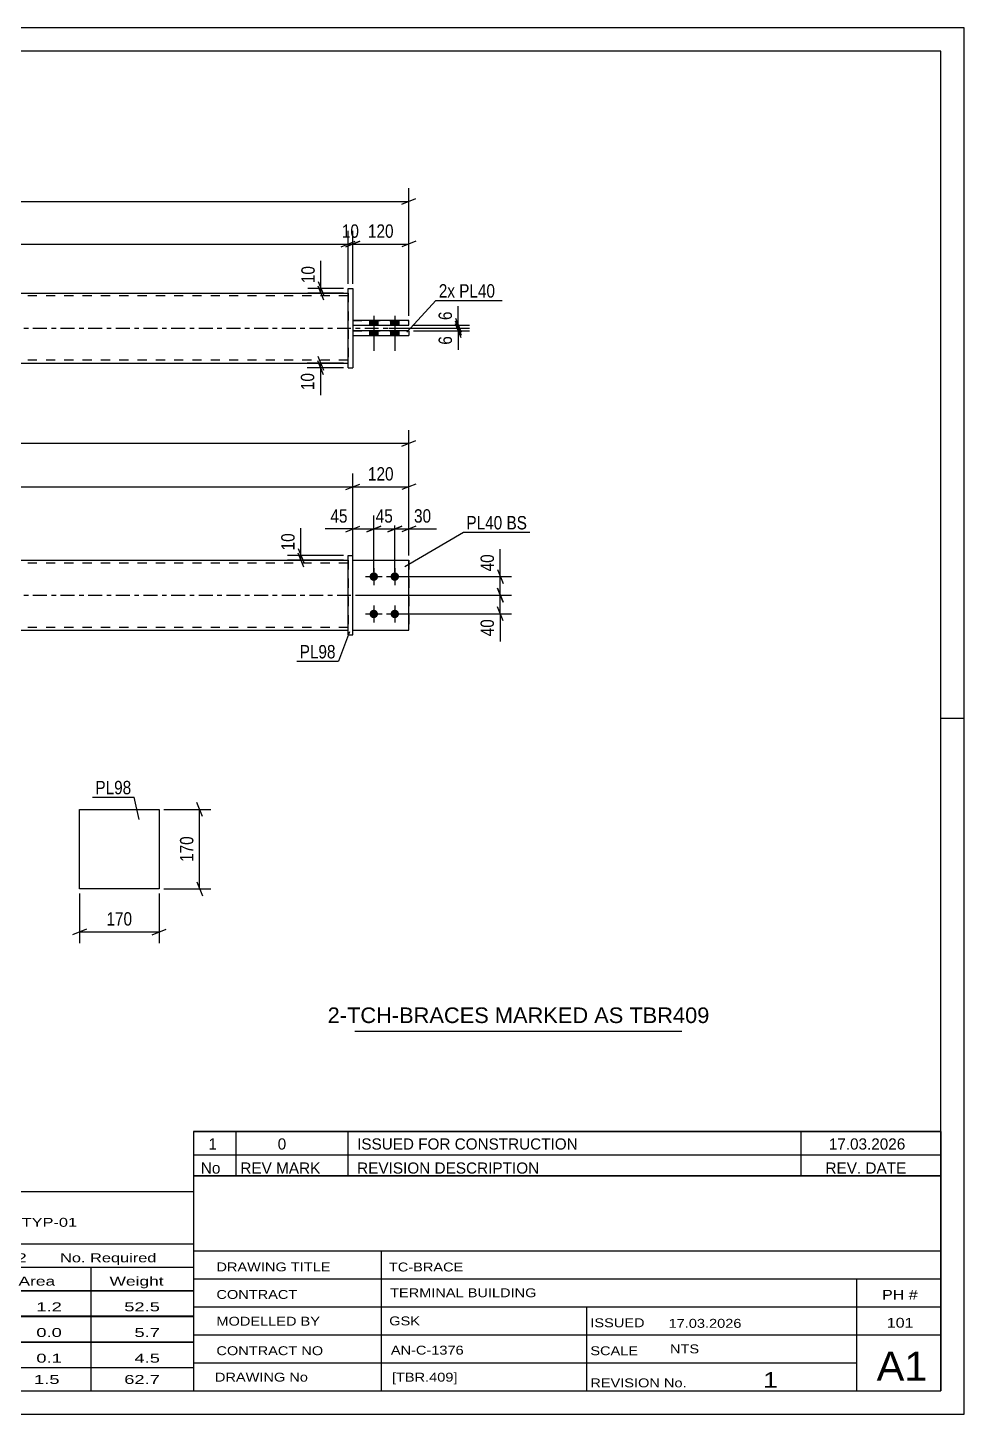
# Model space of a CAD drawing. Header units: millimetres. Extents: x 0 to 420, y 0 to 297.
# Drawn here: x 219.5 to 420, y 0 to 297 of the extents above; entities that cross this region are included whole.
import ezdxf

# ---------------------------------------------------------------- set-up
doc = ezdxf.new("R2010")
doc.units = ezdxf.units.MM
doc.linetypes.add('DXK_LINE_DOT2', pattern=[3.9198, 1.9599, -1.9599])
doc.linetypes.add('DXK_LINE_DOT3', pattern=[5.9187, 2.979, -0.9799, 0.9799, -0.9799])
doc.styles.add('Arial', font='ARIAL.TTF', dxfattribs={"height": 0.2})
doc.styles.add('Arial Narrow', font='ARIALN.TTF', dxfattribs={"height": 0.2})

# ---------------------------------------------------------------- blocks, each defined once
blk = doc.blocks.new('Unknown-580607271-1163')
at = {"color": 5, "linetype": 'Continuous'}
for p, q in [((420, 297), (0, 297)), ((420, 0), (420, 297)), ((415, 292), (5, 292)), ((415, 5), (415, 292)), ((420, 149), (415, 149)), ((5, 5), (415, 5)), ((0, 0), (420, 0))]:
    blk.add_line(p, q, dxfattribs=at)
blk = doc.blocks.new('Part-580607271-1749 - 1733')
at = {"color": 2, "linetype": 'Continuous'}
for p, q in [((288.07, 183.93), (289.07, 183.93)), ((288.07, 166.93), (288.07, 183.93)), ((289.07, 166.93), (289.07, 183.93)), ((288.07, 166.93), (288.07, 166.93)), ((288.07, 166.93), (289.07, 166.93))]:
    blk.add_line(p, q, dxfattribs=at)
at = {"color": 7, "linetype": 'DXK_LINE_DOT2'}
for p, q in [((288.07, 183.93), (289.07, 183.93)), ((288.07, 166.93), (289.07, 166.93))]:
    blk.add_line(p, q, dxfattribs=at)
blk = doc.blocks.new('Part-580607271-1754 - 1733')
at = {"color": 2, "linetype": 'Continuous'}
for p, q in [((94.47, 182.93), (288.07, 182.93)), ((94.47, 167.93), (288.07, 167.93))]:
    blk.add_line(p, q, dxfattribs=at)
at = {"color": 7, "linetype": 'DXK_LINE_DOT2'}
for p, q in [((94.47, 167.93), (94.47, 182.93)), ((288.07, 182.33), (94.47, 182.33)), ((288.07, 182.93), (288.07, 167.93)), ((288.07, 168.53), (94.47, 168.53))]:
    blk.add_line(p, q, dxfattribs=at)
at = {"color": 7, "linetype": 'DXK_LINE_DOT3'}
blk.add_line((84.47, 175.43), (298.07, 175.43), dxfattribs=at)
blk = doc.blocks.new('Bolt-580607271-1755 - 1733')
at = {"linetype": 'Continuous'}
for points in [[(293.57, 180.33), (293.76, 180.31), (293.94, 180.25), (294.1, 180.15), (294.24, 180.03), (294.35, 179.88), (294.43, 179.7), (294.46, 179.52), (294.46, 179.33), (294.43, 179.15), (294.35, 178.98), (294.24, 178.82), (294.1, 178.7), (293.94, 178.6), (293.76, 178.55), (293.57, 178.53), (293.38, 178.55), (293.2, 178.6), (293.04, 178.7), (292.9, 178.82), (292.79, 178.98), (292.71, 179.15), (292.67, 179.33), (292.67, 179.52), (292.71, 179.7), (292.79, 179.88), (292.9, 180.03), (293.04, 180.15), (293.2, 180.25), (293.38, 180.31)], [(298.07, 180.33), (298.26, 180.31), (298.44, 180.25), (298.6, 180.15), (298.74, 180.03), (298.85, 179.88), (298.93, 179.7), (298.96, 179.52), (298.96, 179.33), (298.93, 179.15), (298.85, 178.98), (298.74, 178.82), (298.6, 178.7), (298.44, 178.6), (298.26, 178.55), (298.07, 178.53), (297.88, 178.55), (297.7, 178.6), (297.54, 178.7), (297.4, 178.82), (297.29, 178.98), (297.21, 179.15), (297.17, 179.33), (297.17, 179.52), (297.21, 179.7), (297.29, 179.88), (297.4, 180.03), (297.54, 180.15), (297.7, 180.25), (297.88, 180.31)], [(293.57, 172.33), (293.76, 172.31), (293.94, 172.25), (294.1, 172.15), (294.24, 172.03), (294.35, 171.88), (294.43, 171.7), (294.46, 171.52), (294.46, 171.33), (294.43, 171.15), (294.35, 170.98), (294.24, 170.82), (294.1, 170.7), (293.94, 170.6), (293.76, 170.55), (293.57, 170.53), (293.38, 170.55), (293.2, 170.6), (293.04, 170.7), (292.9, 170.82), (292.79, 170.98), (292.71, 171.15), (292.67, 171.33), (292.67, 171.52), (292.71, 171.7), (292.79, 171.88), (292.9, 172.03), (293.04, 172.15), (293.2, 172.25), (293.38, 172.31)], [(298.07, 172.33), (298.26, 172.31), (298.44, 172.25), (298.6, 172.15), (298.74, 172.03), (298.85, 171.88), (298.93, 171.7), (298.96, 171.52), (298.96, 171.33), (298.93, 171.15), (298.85, 170.98), (298.74, 170.82), (298.6, 170.7), (298.44, 170.6), (298.26, 170.55), (298.07, 170.53), (297.88, 170.55), (297.7, 170.6), (297.54, 170.7), (297.4, 170.82), (297.29, 170.98), (297.21, 171.15), (297.17, 171.33), (297.17, 171.52), (297.21, 171.7), (297.29, 171.88), (297.4, 172.03), (297.54, 172.15), (297.7, 172.25), (297.88, 172.31)]]:
    blk.add_hatch(color=1, dxfattribs=at).paths.add_polyline_path(points)
at = {"color": 1, "linetype": 'Continuous'}
for p, q in [((293.57, 181.23), (293.57, 177.63)), ((298.07, 181.23), (298.07, 177.63)), ((291.77, 179.43), (295.37, 179.43)), ((296.27, 179.43), (299.87, 179.43)), ((293.57, 173.23), (293.57, 169.63)), ((298.07, 173.23), (298.07, 169.63)), ((291.77, 171.43), (295.37, 171.43)), ((296.27, 171.43), (299.87, 171.43))]:
    blk.add_line(p, q, dxfattribs=at)
blk = doc.blocks.new('Part-580607271-1777 - 1733')
at = {"color": 2, "linetype": 'Continuous'}
for p, q in [((289.07, 182.93), (301.07, 182.93)), ((301.07, 182.93), (301.07, 182.93)), ((301.07, 167.93), (301.07, 182.93)), ((289.07, 167.93), (301.07, 167.93))]:
    blk.add_line(p, q, dxfattribs=at)
at = {"color": 7, "linetype": 'DXK_LINE_DOT2'}
for p, q in [((289.07, 182.93), (301.07, 182.93)), ((289.07, 167.93), (289.07, 182.93)), ((289.07, 167.93), (289.07, 167.93)), ((289.07, 167.93), (301.07, 167.93))]:
    blk.add_line(p, q, dxfattribs=at)
blk = doc.blocks.new('Part-580607271-1782 - 1733')
at = {"color": 7, "linetype": 'DXK_LINE_DOT2'}
for p, q in [((289.07, 182.93), (301.07, 182.93)), ((289.07, 167.93), (289.07, 182.93)), ((289.07, 182.93), (301.07, 182.93)), ((301.07, 182.93), (301.07, 182.93)), ((301.07, 182.93), (301.07, 167.93)), ((289.07, 167.93), (289.07, 167.93)), ((289.07, 167.93), (301.07, 167.93)), ((289.07, 167.93), (301.07, 167.93))]:
    blk.add_line(p, q, dxfattribs=at)
blk = doc.blocks.new('Bolt-580607271-1399 - 1390')
at = {"linetype": 'Continuous'}
for points in [[(294.47, 234.26), (292.67, 234.26), (292.67, 233.26), (294.47, 233.26)], [(294.47, 234.26), (292.67, 234.26), (292.67, 233.26), (294.47, 233.26)], [(294.47, 232.06), (292.67, 232.06), (292.67, 231.06), (294.47, 231.06)], [(294.47, 232.06), (292.67, 232.06), (292.67, 231.06), (294.47, 231.06)], [(298.97, 234.26), (297.17, 234.26), (297.17, 233.26), (298.97, 233.26)], [(298.97, 234.26), (297.17, 234.26), (297.17, 233.26), (298.97, 233.26)], [(298.97, 232.06), (297.17, 232.06), (297.17, 231.06), (298.97, 231.06)], [(298.97, 232.06), (297.17, 232.06), (297.17, 231.06), (298.97, 231.06)]]:
    blk.add_hatch(color=1, dxfattribs=at).paths.add_polyline_path(points)
at = {"color": 1, "linetype": 'Continuous'}
for p, q in [((293.57, 235.26), (293.57, 227.76)), ((293.57, 235.26), (293.57, 227.76)), ((298.07, 235.26), (298.07, 227.76)), ((298.07, 235.26), (298.07, 227.76)), ((292.67, 234.26), (292.67, 233.26)), ((292.67, 234.26), (292.67, 233.26)), ((292.67, 232.06), (292.67, 231.06)), ((292.67, 232.06), (292.67, 231.06)), ((294.47, 234.26), (294.47, 233.26)), ((294.47, 234.26), (294.47, 233.26)), ((294.47, 232.06), (294.47, 231.06)), ((294.47, 232.06), (294.47, 231.06)), ((297.17, 234.26), (297.17, 233.26)), ((297.17, 234.26), (297.17, 233.26)), ((297.17, 232.06), (297.17, 231.06)), ((297.17, 232.06), (297.17, 231.06)), ((298.97, 234.26), (298.97, 233.26)), ((298.97, 234.26), (298.97, 233.26)), ((298.97, 232.06), (298.97, 231.06)), ((298.97, 232.06), (298.97, 231.06))]:
    blk.add_line(p, q, dxfattribs=at)
blk = doc.blocks.new('Part-580607271-1425 - 1390')
at = {"color": 2, "linetype": 'Continuous'}
for p, q in [((94.47, 240.16), (288.07, 240.16)), ((94.47, 225.16), (288.07, 225.16))]:
    blk.add_line(p, q, dxfattribs=at)
at = {"color": 7, "linetype": 'DXK_LINE_DOT2'}
for p, q in [((94.47, 240.16), (94.47, 225.16)), ((288.07, 239.56), (94.47, 239.56)), ((288.07, 240.16), (288.07, 225.16)), ((288.07, 225.76), (94.47, 225.76))]:
    blk.add_line(p, q, dxfattribs=at)
at = {"color": 7, "linetype": 'DXK_LINE_DOT3'}
blk.add_line((84.47, 232.66), (298.07, 232.66), dxfattribs=at)
blk = doc.blocks.new('Part-580607271-1426 - 1390')
at = {"color": 2, "linetype": 'Continuous'}
for p, q in [((288.07, 241.16), (288.07, 241.16)), ((288.07, 224.16), (288.07, 241.16)), ((288.07, 241.16), (289.07, 241.16)), ((289.07, 241.16), (289.07, 241.16)), ((289.07, 241.16), (289.07, 224.16)), ((288.07, 224.16), (289.07, 224.16)), ((288.07, 224.16), (288.07, 224.16)), ((289.07, 224.16), (289.07, 224.16))]:
    blk.add_line(p, q, dxfattribs=at)
at = {"color": 7, "linetype": 'DXK_LINE_DOT2'}
for p, q in [((288.07, 241.16), (289.07, 241.16)), ((288.07, 224.16), (289.07, 224.16)), ((289.07, 224.16), (289.07, 224.16))]:
    blk.add_line(p, q, dxfattribs=at)
blk = doc.blocks.new('Part-580607271-1452 - 1390')
at = {"color": 2, "linetype": 'Continuous'}
for p, q in [((301.07, 232.06), (289.07, 232.06)), ((301.07, 232.06), (301.07, 231.06)), ((289.07, 231.06), (301.07, 231.06))]:
    blk.add_line(p, q, dxfattribs=at)
at = {"color": 7, "linetype": 'DXK_LINE_DOT2'}
for p, q in [((289.07, 232.06), (289.07, 231.06)), ((289.07, 232.06), (301.07, 232.06)), ((289.07, 231.06), (301.07, 231.06))]:
    blk.add_line(p, q, dxfattribs=at)
blk = doc.blocks.new('Part-580607271-1457 - 1390')
at = {"color": 2, "linetype": 'Continuous'}
for p, q in [((301.07, 234.26), (289.07, 234.26)), ((289.07, 233.26), (301.07, 233.26)), ((301.07, 233.26), (301.07, 234.26))]:
    blk.add_line(p, q, dxfattribs=at)
at = {"color": 7, "linetype": 'DXK_LINE_DOT2'}
for p, q in [((289.07, 234.26), (289.07, 233.26)), ((289.07, 234.26), (301.07, 234.26)), ((289.07, 233.26), (301.07, 233.26))]:
    blk.add_line(p, q, dxfattribs=at)
blk = doc.blocks.new('Part-580607271-2274 - 2268')
at = {"color": 2, "linetype": 'Continuous'}
for p, q in [((230.59, 112.57), (230.59, 129.57)), ((230.59, 129.57), (247.59, 129.57)), ((247.59, 129.57), (247.59, 112.57)), ((247.59, 112.57), (230.59, 112.57))]:
    blk.add_line(p, q, dxfattribs=at)
blk = doc.blocks.new('StraightDimension-580607271-1994 - 1733')
at = {"color": 7, "linetype": 'Continuous'}
for p, q in [((296.57, 189.04), (299.57, 190.24)), ((298.07, 180.43), (298.07, 192.49)), ((302.57, 190.24), (299.57, 189.04)), ((301.07, 183.93), (301.07, 192.49)), ((298.07, 189.64), (301.07, 189.64))]:
    blk.add_line(p, q, dxfattribs=at)
at = {"color": 0}
blk.add_wipeout([(306.45, 190.39), (306.45, 194.59), (301.59, 194.59), (301.59, 190.39)], dxfattribs=at)
at = {"color": 7, "linetype": 'Continuous'}
blk.add_line((301.07, 189.64), (306.98, 189.64), dxfattribs=at)
blk.add_line((301.07, 189.64), (306.98, 189.64), dxfattribs=at)
at = {"color": 3, "style": 'Arial Narrow'}
blk.add_text('30', height=2.863, dxfattribs=at).set_placement((302.19, 190.99))
blk = doc.blocks.new('StraightDimension-580607271-1981 - 1733')
at = {"color": 7, "linetype": 'Continuous'}
for p, q in [((292.07, 189.04), (295.07, 190.24)), ((293.57, 180.43), (293.57, 192.49)), ((299.57, 190.24), (296.57, 189.04)), ((298.07, 180.43), (298.07, 192.49)), ((293.57, 189.64), (298.07, 189.64))]:
    blk.add_line(p, q, dxfattribs=at)
at = {"color": 0}
blk.add_wipeout([(298.25, 190.39), (298.25, 194.59), (293.39, 194.59), (293.39, 190.39)], dxfattribs=at)
at = {"color": 3, "style": 'Arial Narrow'}
blk.add_text('45', height=2.863, dxfattribs=at).set_placement((293.99, 190.99))
blk = doc.blocks.new('StraightDimension-580607271-1784 - 1733')
at = {"color": 7, "linetype": 'Continuous'}
for p, q in [((277.37, 185.43), (278.57, 182.43)), ((278.57, 181.43), (277.37, 184.43)), ((287.07, 183.93), (275.12, 183.93)), ((287.07, 182.93), (275.12, 182.93)), ((277.97, 182.93), (277.97, 183.93))]:
    blk.add_line(p, q, dxfattribs=at)
at = {"color": 0}
blk.add_wipeout([(277.22, 189.31), (273.02, 189.31), (273.02, 184.45), (277.22, 184.45)], dxfattribs=at)
at = {"color": 7, "linetype": 'Continuous'}
blk.add_line((277.97, 183.93), (277.97, 189.83), dxfattribs=at)
blk.add_line((277.97, 183.93), (277.97, 189.83), dxfattribs=at)
at = {"color": 3, "style": 'Arial Narrow'}
blk.add_text('10', height=2.863, rotation=90.0002, dxfattribs=at).set_placement((276.62, 185.05))
blk = doc.blocks.new('StraightDimension-580607271-1887 - 1733')
at = {"color": 7, "linetype": 'Continuous'}
for p, q in [((94.97, 199.26), (91.97, 198.06)), ((93.47, 183.93), (93.47, 201.51)), ((287.57, 198.06), (290.57, 199.26)), ((289.07, 183.93), (289.07, 201.51)), ((93.47, 198.66), (289.07, 198.66))]:
    blk.add_line(p, q, dxfattribs=at)
at = {"color": 0}
blk.add_wipeout([(195.53, 199.41), (195.53, 203.61), (187.01, 203.61), (187.01, 199.41)], dxfattribs=at)
at = {"color": 3, "style": 'Arial Narrow'}
blk.add_text('1956', height=2.863, dxfattribs=at).set_placement((187.61, 200.01))
blk = doc.blocks.new('StraightDimension-580607271-1906 - 1733')
at = {"color": 7, "linetype": 'Continuous'}
for p, q in [((287.57, 198.06), (290.57, 199.26)), ((289.07, 183.93), (289.07, 201.51)), ((302.57, 199.26), (299.57, 198.06)), ((301.07, 183.93), (301.07, 201.51)), ((289.07, 198.66), (301.07, 198.66))]:
    blk.add_line(p, q, dxfattribs=at)
at = {"color": 0}
blk.add_wipeout([(298.41, 199.41), (298.41, 203.61), (291.73, 203.61), (291.73, 199.41)], dxfattribs=at)
at = {"color": 3, "style": 'Arial Narrow'}
blk.add_text('120', height=2.863, dxfattribs=at).set_placement((292.33, 200.01))
blk = doc.blocks.new('StraightDimension-580607271-1926 - 1733')
at = {"color": 7, "linetype": 'Continuous'}
for p, q in [((299.07, 179.43), (323.05, 179.43)), ((320.05, 180.93), (321.25, 177.93)), ((320.65, 175.43), (320.65, 179.43)), ((290.07, 175.43), (323.05, 175.43)), ((321.25, 173.93), (320.05, 176.93))]:
    blk.add_line(p, q, dxfattribs=at)
at = {"color": 0}
blk.add_wipeout([(319.9, 184.81), (315.7, 184.81), (315.7, 179.95), (319.9, 179.95)], dxfattribs=at)
at = {"color": 7, "linetype": 'Continuous'}
blk.add_line((320.65, 179.43), (320.65, 185.33), dxfattribs=at)
blk.add_line((320.65, 179.43), (320.65, 185.33), dxfattribs=at)
at = {"color": 3, "style": 'Arial Narrow'}
blk.add_text('40', height=2.863, rotation=90.0002, dxfattribs=at).set_placement((319.3, 180.55))
blk = doc.blocks.new('StraightDimension-580607271-1935 - 1733')
at = {"color": 7, "linetype": 'Continuous'}
for p, q in [((290.07, 175.43), (323.05, 175.43)), ((320.05, 176.93), (321.25, 173.93)), ((320.65, 171.43), (320.65, 175.43)), ((321.25, 169.93), (320.05, 172.93)), ((299.07, 171.43), (323.05, 171.43))]:
    blk.add_line(p, q, dxfattribs=at)
at = {"color": 0}
blk.add_wipeout([(319.9, 170.9), (315.7, 170.9), (315.7, 166.05), (319.9, 166.05)], dxfattribs=at)
at = {"color": 7, "linetype": 'Continuous'}
blk.add_line((320.65, 171.43), (320.65, 165.52), dxfattribs=at)
blk.add_line((320.65, 171.43), (320.65, 165.52), dxfattribs=at)
at = {"color": 3, "style": 'Arial Narrow'}
blk.add_text('40', height=2.863, rotation=90.0002, dxfattribs=at).set_placement((319.3, 166.65))
blk = doc.blocks.new('StraightDimension-580607271-1945 - 1733')
at = {"color": 7, "linetype": 'Continuous'}
for p, q in [((82.97, 208.58), (79.97, 207.38)), ((81.47, 183.93), (81.47, 210.83)), ((81.47, 207.98), (301.07, 207.98)), ((299.57, 207.38), (302.57, 208.58)), ((301.07, 183.93), (301.07, 210.83))]:
    blk.add_line(p, q, dxfattribs=at)
at = {"color": 0}
blk.add_wipeout([(195.53, 208.73), (195.53, 212.93), (187.01, 212.93), (187.01, 208.73)], dxfattribs=at)
at = {"color": 3, "style": 'Arial Narrow'}
blk.add_text('2196', height=2.863, dxfattribs=at).set_placement((187.61, 209.33))
blk = doc.blocks.new('StraightDimension-580607271-1965 - 1733')
at = {"color": 7, "linetype": 'Continuous'}
for p, q in [((287.57, 189.04), (290.57, 190.24)), ((289.07, 183.93), (289.07, 192.49)), ((295.07, 190.24), (292.07, 189.04)), ((293.57, 180.43), (293.57, 192.49)), ((289.07, 189.64), (293.57, 189.64))]:
    blk.add_line(p, q, dxfattribs=at)
at = {"color": 0}
blk.add_wipeout([(288.54, 190.39), (288.54, 194.59), (283.69, 194.59), (283.69, 190.39)], dxfattribs=at)
at = {"color": 7, "linetype": 'Continuous'}
blk.add_line((289.07, 189.64), (283.16, 189.64), dxfattribs=at)
blk.add_line((289.07, 189.64), (283.16, 189.64), dxfattribs=at)
at = {"color": 3, "style": 'Arial Narrow'}
blk.add_text('45', height=2.863, dxfattribs=at).set_placement((284.29, 190.99))
blk = doc.blocks.new('StraightDimension-580607271-1634 - 1390')
at = {"color": 7, "linetype": 'Continuous'}
for p, q in [((288.07, 242.16), (288.07, 253.51)), ((289.07, 242.16), (289.07, 253.51)), ((286.57, 250.06), (289.57, 251.26)), ((290.57, 251.26), (287.57, 250.06)), ((288.07, 250.66), (289.07, 250.66))]:
    blk.add_line(p, q, dxfattribs=at)
at = {"color": 0}
blk.add_wipeout([(291, 251.41), (291, 255.61), (286.14, 255.61), (286.14, 251.41)], dxfattribs=at)
at = {"color": 3, "style": 'Arial Narrow'}
blk.add_text('10', height=2.863, dxfattribs=at).set_placement((286.74, 252.01))
blk = doc.blocks.new('StraightDimension-580607271-1675 - 1390')
at = {"color": 7, "linetype": 'Continuous'}
for p, q in [((81.47, 235.26), (81.47, 262.65)), ((301.07, 235.26), (301.07, 262.65)), ((82.97, 260.4), (79.97, 259.2)), ((81.47, 259.8), (301.07, 259.8)), ((299.57, 259.2), (302.57, 260.4))]:
    blk.add_line(p, q, dxfattribs=at)
at = {"color": 0}
blk.add_wipeout([(195.53, 260.55), (195.53, 264.75), (187.01, 264.75), (187.01, 260.55)], dxfattribs=at)
at = {"color": 3, "style": 'Arial Narrow'}
blk.add_text('2196', height=2.863, dxfattribs=at).set_placement((187.61, 261.15))
blk = doc.blocks.new('StraightDimension-580607271-1459 - 1390')
at = {"color": 7, "linetype": 'Continuous'}
for p, q in [((281.57, 226.66), (282.77, 223.66)), ((287.07, 225.16), (279.32, 225.16)), ((287.07, 224.16), (279.32, 224.16)), ((282.77, 222.66), (281.57, 225.66)), ((282.17, 224.16), (282.17, 225.16))]:
    blk.add_line(p, q, dxfattribs=at)
at = {"color": 0}
blk.add_wipeout([(281.42, 223.64), (277.22, 223.64), (277.22, 218.78), (281.42, 218.78)], dxfattribs=at)
at = {"color": 7, "linetype": 'Continuous'}
blk.add_line((282.17, 224.16), (282.17, 218.26), dxfattribs=at)
blk.add_line((282.17, 224.16), (282.17, 218.26), dxfattribs=at)
at = {"color": 3, "style": 'Arial Narrow'}
blk.add_text('10', height=2.863, rotation=90.0002, dxfattribs=at).set_placement((280.82, 219.38))
blk = doc.blocks.new('StraightDimension-580607271-1473 - 1390')
at = {"color": 7, "linetype": 'Continuous'}
for p, q in [((287.07, 241.16), (279.42, 241.16)), ((281.67, 242.66), (282.87, 239.66)), ((282.87, 238.66), (281.67, 241.66)), ((282.27, 240.16), (282.27, 241.16)), ((287.07, 240.16), (279.42, 240.16))]:
    blk.add_line(p, q, dxfattribs=at)
at = {"color": 0}
blk.add_wipeout([(281.52, 246.54), (277.32, 246.54), (277.32, 241.69), (281.52, 241.69)], dxfattribs=at)
at = {"color": 7, "linetype": 'Continuous'}
blk.add_line((282.27, 241.16), (282.27, 247.07), dxfattribs=at)
blk.add_line((282.27, 241.16), (282.27, 247.07), dxfattribs=at)
at = {"color": 3, "style": 'Arial Narrow'}
blk.add_text('10', height=2.863, rotation=90.0002, dxfattribs=at).set_placement((280.92, 242.29))
blk = doc.blocks.new('StraightDimension-580607271-1606 - 1390')
at = {"color": 7, "linetype": 'Continuous'}
for p, q in [((296.82, 232.66), (314.06, 232.66)), ((302.07, 232.06), (314.06, 232.06)), ((311.06, 234.16), (312.26, 231.16)), ((312.26, 230.56), (311.06, 233.56)), ((311.66, 232.06), (311.66, 232.66))]:
    blk.add_line(p, q, dxfattribs=at)
at = {"color": 0}
blk.add_wipeout([(310.91, 231.54), (306.71, 231.54), (306.71, 228.51), (310.91, 228.51)], dxfattribs=at)
at = {"color": 7, "linetype": 'Continuous'}
blk.add_line((311.66, 232.06), (311.66, 227.98), dxfattribs=at)
blk.add_line((311.66, 232.06), (311.66, 227.98), dxfattribs=at)
at = {"color": 3, "style": 'Arial Narrow'}
blk.add_text('6', height=2.86, rotation=90.0002, dxfattribs=at).set_placement((310.31, 229.11))
blk = doc.blocks.new('StraightDimension-580607271-1615 - 1390')
at = {"color": 7, "linetype": 'Continuous'}
for p, q in [((311.06, 234.76), (312.26, 231.76)), ((296.82, 232.66), (314.06, 232.66)), ((302.07, 233.26), (314.06, 233.26)), ((312.26, 231.16), (311.06, 234.16)), ((311.66, 232.66), (311.66, 233.26))]:
    blk.add_line(p, q, dxfattribs=at)
at = {"color": 0}
blk.add_wipeout([(310.91, 236.82), (306.71, 236.82), (306.71, 233.79), (310.91, 233.79)], dxfattribs=at)
at = {"color": 7, "linetype": 'Continuous'}
blk.add_line((311.66, 233.26), (311.66, 237.34), dxfattribs=at)
blk.add_line((311.66, 233.26), (311.66, 237.34), dxfattribs=at)
at = {"color": 3, "style": 'Arial Narrow'}
blk.add_text('6', height=2.86, rotation=90.0002, dxfattribs=at).set_placement((310.31, 234.39))
blk = doc.blocks.new('StraightDimension-580607271-1624 - 1390')
at = {"color": 7, "linetype": 'Continuous'}
for p, q in [((94.47, 242.16), (94.47, 253.51)), ((288.07, 242.16), (288.07, 253.51)), ((95.97, 251.26), (92.97, 250.06)), ((94.47, 250.66), (288.07, 250.66)), ((286.57, 250.06), (289.57, 251.26))]:
    blk.add_line(p, q, dxfattribs=at)
at = {"color": 0}
blk.add_wipeout([(195.53, 251.41), (195.53, 255.61), (187.01, 255.61), (187.01, 251.41)], dxfattribs=at)
at = {"color": 3, "style": 'Arial Narrow'}
blk.add_text('1936', height=2.863, dxfattribs=at).set_placement((187.61, 252.01))
blk = doc.blocks.new('StraightDimension-580607271-1644 - 1390')
at = {"color": 7, "linetype": 'Continuous'}
for p, q in [((289.07, 242.16), (289.07, 253.51)), ((301.07, 235.26), (301.07, 253.51)), ((287.57, 250.06), (290.57, 251.26)), ((289.07, 250.66), (301.07, 250.66)), ((302.57, 251.26), (299.57, 250.06))]:
    blk.add_line(p, q, dxfattribs=at)
at = {"color": 0}
blk.add_wipeout([(298.41, 251.41), (298.41, 255.61), (291.73, 255.61), (291.73, 251.41)], dxfattribs=at)
at = {"color": 3, "style": 'Arial Narrow'}
blk.add_text('120', height=2.863, dxfattribs=at).set_placement((292.33, 252.01))
blk = doc.blocks.new('StraightDimension-580607271-2276 - 2268')
at = {"color": 7, "linetype": 'Continuous'}
for p, q in [((230.59, 111.57), (230.59, 100.93)), ((247.59, 111.57), (247.59, 100.93)), ((232.09, 103.93), (229.09, 102.73)), ((230.59, 103.33), (247.59, 103.33)), ((246.09, 102.73), (249.09, 103.93))]:
    blk.add_line(p, q, dxfattribs=at)
at = {"color": 0}
blk.add_wipeout([(242.43, 104.08), (242.43, 108.28), (235.74, 108.28), (235.74, 104.08)], dxfattribs=at)
at = {"color": 3, "style": 'Arial Narrow'}
blk.add_text('170', height=2.863, dxfattribs=at).set_placement((236.34, 104.68))
blk = doc.blocks.new('StraightDimension-580607271-2281 - 2268')
at = {"color": 7, "linetype": 'Continuous'}
for p, q in [((256.89, 128.07), (255.69, 131.07)), ((248.59, 129.57), (258.69, 129.57)), ((256.29, 112.57), (256.29, 129.57)), ((255.69, 114.07), (256.89, 111.07)), ((248.59, 112.57), (258.69, 112.57))]:
    blk.add_line(p, q, dxfattribs=at)
at = {"color": 0}
blk.add_wipeout([(255.54, 124.41), (251.34, 124.41), (251.34, 117.72), (255.54, 117.72)], dxfattribs=at)
at = {"color": 3, "style": 'Arial Narrow'}
blk.add_text('170', height=2.863, rotation=90.0002, dxfattribs=at).set_placement((254.94, 118.32))
blk = doc.blocks.new('Unknown-580607271-4224')
at = {"color": 7, "linetype": 'Continuous'}
for p, q in [((255, 51.05), (255, 5)), ((255, 51.05), (415, 51.05)), ((415, 51), (415, 5)), ((255, 35), (415, 35)), ((295.14, 35), (295.14, 5)), ((255, 29), (415, 29)), ((397, 5.05), (397, 29.05)), ((255, 23), (415, 23)), ((339.14, 23), (339.14, 5)), ((255, 17), (415, 17)), ((255, 11), (397, 11)), ((255, 5), (415, 5))]:
    blk.add_line(p, q, dxfattribs=at)
at = {"color": 7, "style": 'Arial Narrow'}
for s, height, width, p in [('DRAWING TITLE', 1.9089, 1.425378, (259.88, 30.61)), ('TC-BRACE', 1.909, 1.425378, (296.81, 30.59)), ('TERMINAL BUILDING', 1.9089, 1.425378, (297.06, 25.07)), ('CONTRACT', 1.909, 1.425378, (259.88, 24.71)), ('MODELLED BY', 1.9089, 1.425378, (259.88, 18.98)), ('GSK', 1.909, 1.425378, (296.88, 19.04)), ('ISSUED', 1.909, 1.425378, (339.94, 18.64)), ('17.03.2026', 1.909, 1.425378, (356.69, 18.52)), ('CONTRACT NO', 1.9089, 1.425378, (259.88, 12.66)), ('AN-C-1376', 1.909, 1.425378, (297.23, 12.78)), ('SCALE', 1.909, 1.425378, (339.94, 12.65)), ('A1', 6.204, 1.25, (401.24, 7.2)), ('DRAWING No', 1.909, 1.425378, (259.56, 7)), ('[TBR.409]', 1.909, 1.425378, (297.46, 6.99)), ('1', 3.34, 1.5, (376.91, 5.68)), ('REVISION No.', 1.9089, 1.425378, (339.94, 5.77))]:
    blk.add_text(s, height=height, dxfattribs=dict(at, width=width)).set_placement(p)
at = {"color": 7, "linetype": 'Continuous', "style": 'Arial Narrow'}
for s, height, width, p in [('PH #', 2.1, 1.42538, (402.4, 24.55)), ('101', 2.1, 1.42538, (403.41, 18.55)), ('NTS', 1.909, 1.425378, (357, 13.05))]:
    blk.add_text(s, height=height, dxfattribs=dict(at, width=width)).set_placement(p)
blk = doc.blocks.new('Unknown-580607271-4225')
at = {"color": 7, "linetype": 'Continuous'}
for p, q in [((255, 60.55), (415, 60.55)), ((415, 60.55), (255, 60.55)), ((255, 60.55), (255, 55.55)), ((264, 60.55), (264, 55.55)), ((288, 60.55), (288, 55.55)), ((385, 60.55), (385, 55.55)), ((415, 60.55), (415, 55.55)), ((255, 55.55), (415, 55.55)), ((255, 55.55), (255, 51.05)), ((255, 55.55), (415, 55.55)), ((264, 55.55), (264, 51.05)), ((288, 55.55), (288, 51.05)), ((385, 55.55), (385, 51.05)), ((415, 55.55), (415, 51.05)), ((415, 51.05), (255, 51.05))]:
    blk.add_line(p, q, dxfattribs=at)
at = {"color": 7, "linetype": 'Continuous', "style": 'Arial Narrow'}
for s, height, width, p in [('1', 2.39, 1.196471, (258.16, 56.7)), ('0', 2.39, 1.196471, (273, 56.7)), ('ISSUED FOR CONSTRUCTION', 2.3861, 1.196471, (290, 56.7)), ('17.03.2026', 2.386, 1.196471, (391, 56.7)), ('No', 2.386, 1.2, (256.54, 51.55)), ('REV MARK', 2.386, 1.2, (265, 51.55)), ('REVISION DESCRIPTION', 2.3861, 1.2, (290, 51.55)), ('REV. DATE', 2.386, 1.2, (390.28, 51.55))]:
    blk.add_text(s, height=height, dxfattribs=dict(at, width=width)).set_placement(p)
blk = doc.blocks.new('Unknown-580607271-4226')
at = {"color": 7, "linetype": 'Continuous'}
for p, q in [((95, 47.75), (255, 47.75)), ((95, 36.5), (95, 47.75)), ((255, 47.75), (255, 36.5)), ((95, 36.5), (255, 36.5)), ((95, 36.5), (95, 31.5)), ((255, 36.5), (255, 31.5)), ((95, 31.5), (255, 31.5)), ((95, 31.5), (95, 26.5)), ((119, 31.5), (119, 26.5)), ((154.5, 31.5), (154.5, 26.5)), ((180.5, 31.5), (180.5, 26.5)), ((193.5, 31.5), (193.5, 26.5)), ((211, 31.5), (211, 26.5)), ((233, 31.5), (233, 26.5)), ((255, 31.5), (255, 26.5)), ((95, 26.5), (255, 26.5)), ((95, 26.45), (95, 21.05)), ((95, 26.45), (255, 26.45)), ((119, 26.5), (119, 21)), ((154.5, 26.5), (154.5, 21)), ((180.5, 26.5), (180.5, 21)), ((193.5, 26.5), (193.5, 21)), ((211, 26.5), (211, 21)), ((233, 26.5), (233, 21)), ((255, 26.45), (255, 21.05)), ((95, 21.05), (255, 21.05)), ((95, 20.95), (95, 15.55)), ((95, 20.95), (255, 20.95)), ((119, 21), (119, 15.5)), ((154.5, 21), (154.5, 15.5)), ((180.5, 21), (180.5, 15.5)), ((193.5, 21), (193.5, 15.5)), ((211, 21), (211, 15.5)), ((233, 21), (233, 15.5)), ((255, 20.95), (255, 15.55)), ((95, 15.55), (255, 15.55)), ((95, 15.45), (95, 10.05)), ((95, 15.45), (255, 15.45)), ((119, 15.5), (119, 10)), ((154.5, 15.5), (154.5, 10)), ((180.5, 15.5), (180.5, 10)), ((193.5, 15.5), (193.5, 10)), ((211, 15.5), (211, 10)), ((233, 15.5), (233, 10)), ((255, 15.45), (255, 10.05)), ((95, 10.05), (255, 10.05)), ((95, 10), (255, 10)), ((95, 10), (95, 5)), ((211, 10), (211, 5)), ((233, 10), (233, 5)), ((255, 10), (255, 5)), ((95, 5), (255, 5))]:
    blk.add_line(p, q, dxfattribs=at)
at = {"color": 7, "style": 'Arial Narrow'}
for s, height, width, p in [('GENERAL NOTES & WELD DETAILS :', 2.8633, 1.4, (96.15, 40.06)), ('REFER TYP DRAWING TYP-01', 1.9089, 1.6, (179.7, 40.16)), ("MATERIAL LIST FOR ASSEMBLY MK'D", 1.9089, 1.6, (96.15, 32.56)), ('TBR409', 1.909, 1.794707, (187.59, 32.47)), ('2', 1.91, 1.794707, (217.08, 32.56)), ('No. Required', 1.9089, 1.6, (226.41, 32.56)), ('Mark', 1.909, 1.7, (96.34, 27.5)), ('Profile', 1.909, 1.7, (129.41, 27.5)), ('Material', 1.909, 1.7, (159.54, 27.56)), ('No.', 1.909, 1.7, (184.5, 27.56)), ('Length', 1.909, 1.7, (195, 27.56)), ('Area', 1.909, 1.7, (217.5, 27.56)), ('Weight', 1.909, 1.7, (237, 27.56))]:
    blk.add_text(s, height=height, dxfattribs=dict(at, width=width)).set_placement(p)
at = {"color": 7, "linetype": 'Continuous', "style": 'Arial Narrow'}
for s, height, width, p in [('TBR409', 1.909, 1.794707, (96.5, 22.06)), ('SHS150*6', 1.909, 1.794707, (121, 22.06)), ('E350', 1.909, 1.794707, (160.74, 22.06)), ('1', 1.91, 1.794707, (184.86, 22.06)), ('1936', 1.909, 1.794707, (197.58, 22.06)), ('1.2', 1.909, 1.794707, (221.32, 22.06)), ('52.5', 1.909, 1.794707, (240.14, 22.06)), ('PL40', 1.909, 1.794707, (96.5, 16.56)), ('PL10*120', 1.909, 1.794707, (121, 16.56)), ('E350', 1.909, 1.794707, (160.74, 16.56)), ('4', 1.91, 1.794707, (184.86, 16.56)), ('150', 1.909, 1.794707, (199.77, 16.56)), ('0.0', 1.909, 1.794707, (221.32, 16.56)), ('5.7', 1.909, 1.794707, (242.33, 16.56)), ('PL98', 1.909, 1.794707, (96.5, 11.06)), ('PL10*170', 1.909, 1.794707, (121, 11.06)), ('E350', 1.909, 1.794707, (160.74, 11.06)), ('2', 1.91, 1.794707, (184.86, 11.06)), ('170', 1.909, 1.794707, (199.77, 11.06)), ('0.1', 1.909, 1.794707, (221.32, 11.06)), ('4.5', 1.909, 1.794707, (242.33, 11.06)), ('Total', 1.909, 1.7, (197.33, 6.5)), ('1.5', 1.909, 1.794707, (220.83, 6.5)), ('62.7', 1.909, 1.794707, (240.14, 6.5))]:
    blk.add_text(s, height=height, dxfattribs=dict(at, width=width)).set_placement(p)
blk = doc.blocks.new('Unknown-580607271-4227')
at = {"color": 7, "linetype": 'Continuous'}
blk.add_line((289.5, 82.05), (359.5, 82.05), dxfattribs=at)
at = {"color": 7, "style": 'Arial'}
blk.add_text('2-TCH-BRACES MARKED AS TBR409', height=3.3428, dxfattribs=at).set_placement((283.69, 83.8))
blk = doc.blocks.new('Mark-580607271-1745 - 1733')
at = {"color": 0}
blk.add_wipeout([(285.39, 161.91), (285.39, 164.91), (277.71, 164.91), (277.71, 161.91)], dxfattribs=at)
blk.add_wipeout([(285.39, 161.91), (285.39, 164.91), (277.71, 164.91), (277.71, 161.91)], dxfattribs=at)
at = {"color": 30, "linetype": 'Continuous'}
for p in [(288.38, 167.62), (277.11, 161.31)]:
    blk.add_line(p, (285.99, 161.31), dxfattribs=at)
at = {"color": 3, "style": 'Arial Narrow'}
blk.add_text('PL98', height=2.863, dxfattribs=at).set_placement((277.71, 161.91))
blk = doc.blocks.new('MarkSet-580607271-2032 - 1733')
at = {"color": 0}
blk.add_wipeout([(321.09, 189.54), (321.09, 192.54), (313.41, 192.54), (313.41, 189.54)], dxfattribs=at)
blk.add_wipeout([(321.09, 189.54), (321.09, 192.54), (313.41, 192.54), (313.41, 189.54)], dxfattribs=at)
at = {"color": 30, "linetype": 'Continuous'}
blk.add_line((300.23, 181.56), (312.81, 188.94), dxfattribs=at)
at = {"color": 0}
blk.add_wipeout([(326.37, 189.54), (326.37, 192.54), (321.99, 192.54), (321.99, 189.54)], dxfattribs=at)
blk.add_wipeout([(326.37, 189.54), (326.37, 192.54), (321.99, 192.54), (321.99, 189.54)], dxfattribs=at)
at = {"color": 30, "linetype": 'Continuous'}
blk.add_line((312.81, 188.94), (326.97, 188.94), dxfattribs=at)
at = {"color": 3, "style": 'Arial Narrow'}
for s, p in [('PL40', (313.41, 189.54)), ('BS', (321.99, 189.54))]:
    blk.add_text(s, height=2.863, dxfattribs=at).set_placement(p)
blk = doc.blocks.new('MarkSet-580607271-1724 - 1390')
at = {"color": 0}
blk.add_wipeout([(310.96, 239.2), (310.96, 242.2), (307.49, 242.2), (307.49, 239.2)], dxfattribs=at)
blk.add_wipeout([(310.96, 239.2), (310.96, 242.2), (307.49, 242.2), (307.49, 239.2)], dxfattribs=at)
at = {"color": 30, "linetype": 'Continuous'}
blk.add_line((300.68, 231.79), (306.89, 238.6), dxfattribs=at)
at = {"color": 0}
blk.add_wipeout([(319.54, 239.2), (319.54, 242.2), (311.86, 242.2), (311.86, 239.2)], dxfattribs=at)
blk.add_wipeout([(319.54, 239.2), (319.54, 242.2), (311.86, 242.2), (311.86, 239.2)], dxfattribs=at)
at = {"color": 30, "linetype": 'Continuous'}
blk.add_line((306.89, 238.6), (321.04, 238.6), dxfattribs=at)
at = {"color": 3, "style": 'Arial Narrow'}
for s, p in [('2x', (307.49, 239.2)), ('PL40', (311.86, 239.2))]:
    blk.add_text(s, height=2.863, dxfattribs=at).set_placement(p)
blk = doc.blocks.new('Mark-580607271-2270 - 2268')
at = {"color": 0}
blk.add_wipeout([(241.65, 132.81), (241.65, 135.81), (233.97, 135.81), (233.97, 132.81)], dxfattribs=at)
blk.add_wipeout([(241.65, 132.81), (241.65, 135.81), (233.97, 135.81), (233.97, 132.81)], dxfattribs=at)
at = {"color": 30, "linetype": 'Continuous'}
for p in [(233.37, 132.21), (243.36, 127.43)]:
    blk.add_line(p, (242.25, 132.21), dxfattribs=at)
at = {"color": 3, "style": 'Arial Narrow'}
blk.add_text('PL98', height=2.863, dxfattribs=at).set_placement((233.97, 132.81))

msp = doc.modelspace()

# ---------------------------------------------------------------- block references
for name in ['Unknown-580607271-1163', 'Part-580607271-1426 - 1390', 'Part-580607271-1425 - 1390', 'Bolt-580607271-1399 - 1390', 'Part-580607271-1457 - 1390', 'Part-580607271-1452 - 1390', 'Part-580607271-1754 - 1733', 'Part-580607271-1749 - 1733', 'Part-580607271-1777 - 1733', 'Part-580607271-1782 - 1733', 'Bolt-580607271-1755 - 1733', 'Part-580607271-2274 - 2268', 'Unknown-580607271-4227', 'Unknown-580607271-4225', 'Unknown-580607271-4224', 'Unknown-580607271-4226']:
    msp.add_blockref(name, (0, 0))

# ---------------------------------------------------------------- next in the draw order: block references
for name in ['StraightDimension-580607271-1634 - 1390', 'StraightDimension-580607271-1459 - 1390', 'StraightDimension-580607271-1994 - 1733', 'StraightDimension-580607271-1784 - 1733', 'Mark-580607271-1745 - 1733', 'Mark-580607271-2270 - 2268', 'StraightDimension-580607271-2276 - 2268']:
    msp.add_blockref(name, (0, 0))

# ---------------------------------------------------------------- next in the draw order: block references
for name in ['StraightDimension-580607271-1675 - 1390', 'StraightDimension-580607271-1887 - 1733', 'StraightDimension-580607271-1981 - 1733', 'StraightDimension-580607271-2281 - 2268']:
    msp.add_blockref(name, (0, 0))

# ---------------------------------------------------------------- next in the draw order: block references
for name in ['StraightDimension-580607271-1473 - 1390', 'StraightDimension-580607271-1606 - 1390', 'StraightDimension-580607271-1906 - 1733']:
    msp.add_blockref(name, (0, 0))

# ---------------------------------------------------------------- next in the draw order: block references
for name in ['StraightDimension-580607271-1624 - 1390', 'StraightDimension-580607271-1615 - 1390', 'StraightDimension-580607271-1926 - 1733']:
    msp.add_blockref(name, (0, 0))

# ---------------------------------------------------------------- next in the draw order: block references
for name in ['StraightDimension-580607271-1644 - 1390', 'StraightDimension-580607271-1945 - 1733', 'StraightDimension-580607271-1935 - 1733']:
    msp.add_blockref(name, (0, 0))

# ---------------------------------------------------------------- next in the draw order: block references
for name in ['MarkSet-580607271-1724 - 1390', 'StraightDimension-580607271-1965 - 1733', 'MarkSet-580607271-2032 - 1733']:
    msp.add_blockref(name, (0, 0))

doc.saveas('drawing.dxf')
